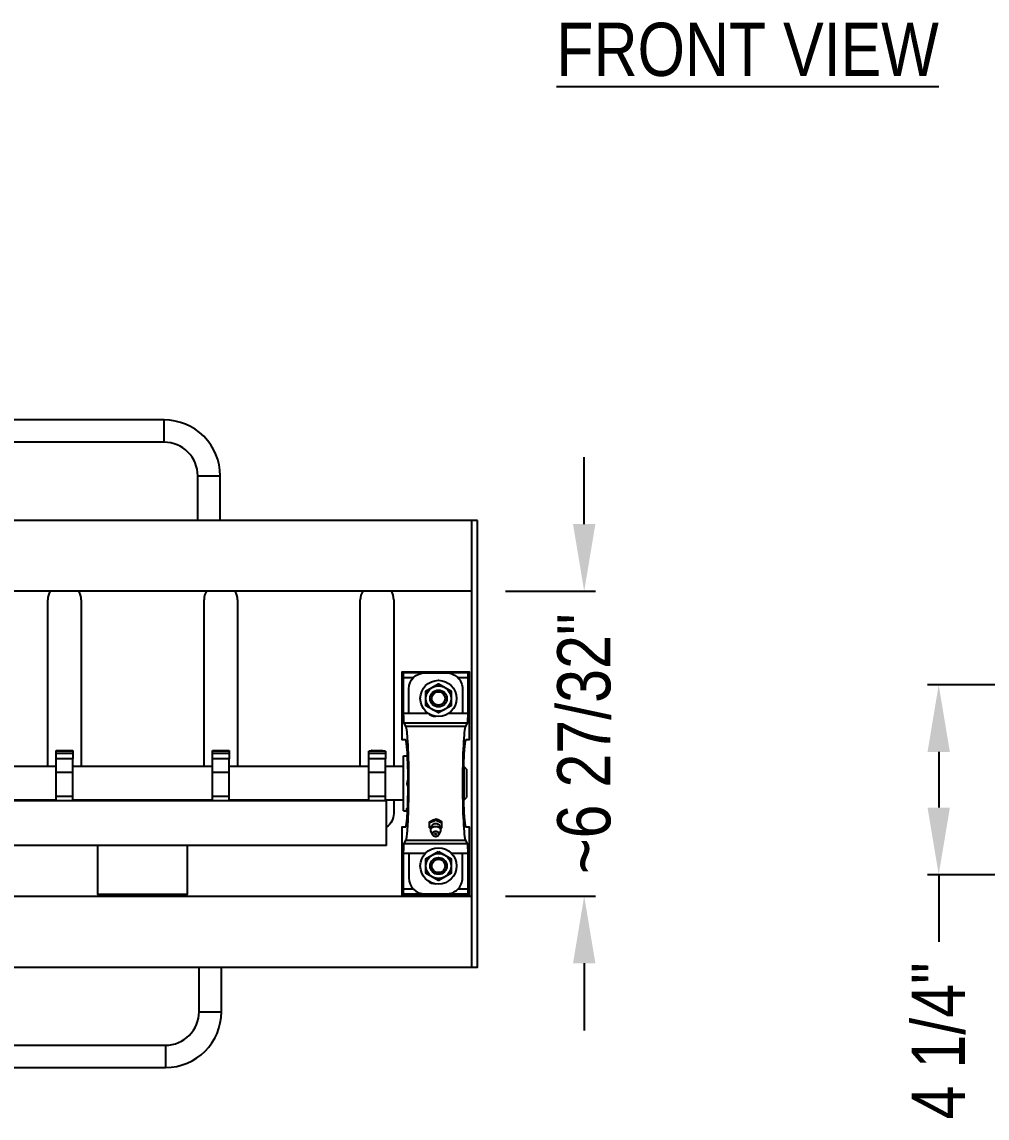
# Model space of a CAD drawing. Extents: x 0 to 216, y 0 to 280.
# Drawn here: x 73.47 to 116.66, y 77.31 to 126.35 of the extents above; entities that cross this region are included whole.
import ezdxf

# ---------------------------------------------------------------- set-up
doc = ezdxf.new("R2010")
doc.units = 0
doc.header["$MEASUREMENT"] = 0
for name, color, linetype in [('CADdetails-1-FINE', 1, 'CONTINUOUS'), ('CADdetails-11-VERYFINE', 11, 'CONTINUOUS'), ('CADdetails-2-FINELIGHT', 2, 'CONTINUOUS'), ('CADdetails-7-VERYFINE', 7, 'CONTINUOUS'), ('CADdetails-9-EXTRAFINE', 9, 'CONTINUOUS')]:
    doc.layers.add(name, color=color, linetype=linetype)
doc.styles.add('CADdetails-DIMENSIONS', font='ARIALN.TTF', dxfattribs={"height": 2.38})
doc.styles.add('CADdetails-NOTES', font='ARIALN.TTF', dxfattribs={"height": 2.38})
doc.dimstyles.new('CADdetails-DIM', dxfattribs={"dimtxt": 2.38, "dimasz": 3, "dimexe": 0.5, "dimexo": 1.5, "dimgap": 1, "dimtad": 0, "dimzin": 0, "dimdsep": 46, "dimtxsty": 'CADdetails-NOTES', "dimcen": 1, "dimclrd": 256, "dimclre": 256, "dimadec": 0, "dimazin": 0, "dimtfac": 1, "dimtofl": 0, "dimtmove": 0, "dimatfit": 3, "dimfxl": 0, "dimtolj": 1, "dimtzin": 0, "dimarcsym": 0})

# ---------------------------------------------------------------- blocks, each defined once
blk = doc.blocks.new('*D17')
at = {"layer": 'CADdetails-7-VERYFINE', "lineweight": -2}
for p, q in [((98.632, 103.883), (98.632, 106.883)), ((95.11, 100.883), (99.132, 100.883)), ((95.11, 87.231), (99.132, 87.231)), ((98.632, 84.231), (98.632, 81.231))]:
    blk.add_line(p, q, dxfattribs=at)
at = {"layer": 'CADdetails-7-VERYFINE'}
for points in [[(98.132, 103.883), (99.132, 103.883), (98.632, 100.883)], [(98.132, 84.231), (99.132, 84.231), (98.632, 87.231)]]:
    blk.add_solid(points, dxfattribs=at)
at = {"layer": 'CADdetails-7-VERYFINE', "color": 0, "insert": (98.632, 94.057), "char_height": 2.38, "attachment_point": 5, "rotation": 90, "style": 'CADdetails-NOTES'}
blk.add_mtext('\\A1;~6 27/32"', dxfattribs=at)
blk = doc.blocks.new('*D18')
at = {"layer": 'CADdetails-7-VERYFINE', "lineweight": -2}
for p, q in [((119.846, 96.689), (113.995, 96.689)), ((114.495, 93.689), (114.495, 91.197)), ((120.096, 88.197), (113.995, 88.197)), ((114.495, 88.197), (114.495, 85.197))]:
    blk.add_line(p, q, dxfattribs=at)
at = {"layer": 'CADdetails-7-VERYFINE'}
for points in [[(113.995, 93.689), (114.995, 93.689), (114.495, 96.689)], [(113.995, 91.197), (114.995, 91.197), (114.495, 88.197)]]:
    blk.add_solid(points, dxfattribs=at)
at = {"layer": 'CADdetails-7-VERYFINE', "color": 0, "insert": (114.495, 80.76), "char_height": 2.38, "attachment_point": 5, "rotation": 90, "style": 'CADdetails-NOTES'}
blk.add_mtext('\\A1;4 1/4"', dxfattribs=at)

msp = doc.modelspace()

# ---------------------------------------------------------------- linework, layer by layer
at = {"layer": 'CADdetails-1-FINE'}
msp.add_lwpolyline([(93.859, 104.048), (21.923, 104.048), (21.923, 84.066), (93.859, 84.066)], close=True, dxfattribs=at)
for points in [[(93.61, 84.066), (93.61, 104.048)], [(93.849, 104.048), (93.849, 84.066)]]:
    msp.add_lwpolyline(points, dxfattribs=at)
at = {"layer": 'CADdetails-11-VERYFINE'}
for points in [[(82.34, 104.048), (82.34, 106.046, 0.414215), (79.842, 108.544), (35.881, 108.544, 0.414213), (33.383, 106.046), (33.383, 104.048)], [(81.341, 104.048), (81.341, 106.046, 0.414214), (79.842, 107.545), (35.881, 107.545, 0.414213), (34.382, 106.046), (34.382, 104.048)], [(33.443, 84.066), (33.443, 82.067, 0.414213), (35.941, 79.57), (79.902, 79.57, 0.414213), (82.399, 82.067), (82.399, 84.066)], [(34.442, 84.066), (34.442, 82.067, 0.414214), (35.941, 80.569), (79.902, 80.569, 0.414214), (81.4, 82.067), (81.4, 84.066)]]:
    msp.add_lwpolyline(points, format="xyb", dxfattribs=at)
for points in [[(79.842, 107.545), (79.842, 108.544)], [(81.341, 106.046), (82.34, 106.046)], [(93.61, 100.883), (22.173, 100.883)], [(89.788, 89.499), (89.788, 91.497)], [(89.788, 89.499), (26.005, 89.499)], [(22.173, 87.231), (93.61, 87.231)], [(81.4, 82.067), (82.399, 82.067)], [(79.902, 80.569), (79.902, 79.57)]]:
    msp.add_lwpolyline(points, dxfattribs=at)
at = {"layer": 'CADdetails-9-EXTRAFINE'}
for points in [[(74.626, 93.032), (74.627, 100.495)], [(76.125, 100.495), (76.125, 93.032)], [(81.62, 93.032), (81.621, 100.494)], [(83.119, 100.494), (83.119, 93.032)], [(88.614, 93.032), (88.614, 100.494)], [(90.113, 100.494), (90.113, 93.032)], [(91.508, 97.231), (90.536, 97.231)], [(93.438, 97.231), (92.467, 97.231)], [(90.548, 97.019), (90.998, 97.019)], [(92.976, 97.019), (93.426, 97.019)], [(90.788, 95.408), (90.553, 95.408)], [(93.421, 95.408), (93.186, 95.408)], [(90.576, 94.987), (93.398, 94.987)], [(93.317, 94.826), (90.657, 94.826)], [(75.751, 93.748), (75.751, 93.382), (75.001, 93.382), (75.001, 93.748)], [(75.001, 93.748), (75.751, 93.748)], [(75.001, 93.745), (75.751, 93.745)], [(75.751, 93.719), (75.001, 93.719)], [(82.744, 93.748), (82.744, 93.382), (81.995, 93.382), (81.995, 93.748)], [(81.995, 93.748), (82.744, 93.748)], [(81.995, 93.745), (82.744, 93.745)], [(82.744, 93.719), (81.995, 93.719)], [(89.738, 93.719), (88.989, 93.719)], [(88.989, 93.632), (88.989, 93.719)], [(89.115, 93.76), (89.115, 93.76), (89.115, 93.76), (89.115, 93.76), (89.115, 93.76), (89.115, 93.76), (89.114, 93.76), (89.114, 93.76), (89.114, 93.759), (89.114, 93.759), (89.114, 93.759), (89.114, 93.759), (89.073, 93.719)], [(89.084, 93.719), (89.123, 93.757), (89.604, 93.757), (89.642, 93.719)], [(89.116, 93.76), (89.61, 93.76)], [(89.123, 93.757), (89.123, 93.757), (89.122, 93.758), (89.121, 93.758), (89.121, 93.759), (89.12, 93.759), (89.12, 93.759), (89.119, 93.759), (89.119, 93.76), (89.118, 93.76), (89.117, 93.76), (89.116, 93.76)], [(89.654, 93.719), (89.613, 93.759), (89.613, 93.759), (89.613, 93.759), (89.613, 93.759), (89.613, 93.76), (89.612, 93.76), (89.612, 93.76), (89.612, 93.76), (89.611, 93.76), (89.611, 93.76), (89.611, 93.76), (89.61, 93.76), (89.61, 93.76), (89.61, 93.76), (89.61, 93.76), (89.609, 93.76), (89.609, 93.76), (89.609, 93.76), (89.608, 93.76), (89.608, 93.76), (89.607, 93.759), (89.607, 93.759), (89.607, 93.759), (89.607, 93.759), (89.606, 93.759), (89.606, 93.759), (89.606, 93.758), (89.606, 93.758), (89.605, 93.758), (89.605, 93.758), (89.605, 93.758), (89.604, 93.757), (89.604, 93.757), (89.604, 93.757)], [(89.738, 93.719), (89.738, 93.632)], [(75.001, 93.632), (75.751, 93.632)], [(75.001, 91.497), (75.001, 93.382)], [(75.751, 91.497), (75.751, 93.382)], [(81.995, 93.632), (82.744, 93.632)], [(81.995, 91.497), (81.995, 93.382)], [(82.744, 91.497), (82.744, 93.382)], [(88.989, 91.497), (88.989, 93.382)], [(89.738, 91.497), (89.738, 93.382)], [(90.547, 93.51), (90.727, 93.51)], [(90.547, 91.055), (90.547, 93.51)], [(75.001, 93.032), (72.253, 93.032)], [(75.751, 92.772), (75.001, 92.772)], [(81.995, 93.032), (75.751, 93.032)], [(82.744, 92.772), (81.995, 92.772)], [(88.989, 93.032), (82.744, 93.032)], [(89.738, 92.772), (88.989, 92.772)], [(90.547, 93.032), (89.738, 93.032)], [(93.24, 93.032), (93.231, 93.032)], [(93.36, 92.912), (93.24, 93.032), (93.24, 91.533), (93.36, 91.653)], [(93.36, 92.912), (93.36, 91.653)], [(75.001, 91.533), (72.253, 91.533)], [(89.788, 91.497), (72.253, 91.497)], [(74.626, 91.497), (74.626, 91.533)], [(75.001, 91.704), (75.751, 91.704)], [(81.995, 91.533), (75.751, 91.533)], [(76.125, 91.533), (76.125, 91.497)], [(81.62, 91.497), (81.62, 91.533)], [(81.995, 91.704), (82.744, 91.704)], [(88.989, 91.533), (82.744, 91.533)], [(83.119, 91.533), (83.119, 91.497)], [(88.614, 91.497), (88.614, 91.533)], [(88.989, 91.704), (89.738, 91.704)], [(90.547, 91.533), (89.738, 91.533)], [(93.24, 91.533), (93.231, 91.533)], [(90.547, 91.055), (90.727, 91.055)], [(90.727, 91.065), (90.708, 91.081), (90.706, 91.084), (90.703, 91.087), (90.701, 91.089), (90.699, 91.092), (90.696, 91.095), (90.695, 91.097), (90.695, 91.098), (90.693, 91.101), (90.692, 91.105), (90.692, 91.106), (90.691, 91.109), (90.691, 91.113), (90.691, 91.129), (90.691, 91.132), (90.692, 91.135), (90.693, 91.139), (90.694, 91.142), (90.696, 91.146), (90.698, 91.15), (90.701, 91.154), (90.702, 91.155), (90.705, 91.159), (90.707, 91.162), (90.712, 91.167), (90.715, 91.169), (90.716, 91.17), (90.721, 91.175), (90.726, 91.179), (90.732, 91.183)], [(90.731, 91.159), (90.73, 91.158), (90.724, 91.155), (90.719, 91.152), (90.714, 91.148), (90.712, 91.147), (90.708, 91.144), (90.705, 91.14), (90.701, 91.137), (90.7, 91.135), (90.697, 91.131), (90.695, 91.128), (90.694, 91.125), (90.693, 91.122), (90.692, 91.119), (90.691, 91.116), (90.691, 91.113)], [(91.779, 90.261), (91.772, 90.265), (91.765, 90.269), (91.758, 90.273), (91.752, 90.277), (91.745, 90.281), (91.738, 90.285), (91.732, 90.289), (91.728, 90.291), (91.722, 90.295), (91.715, 90.299), (91.712, 90.301), (91.712, 90.566), (91.725, 90.574), (91.738, 90.582), (91.752, 90.59), (91.765, 90.598), (91.779, 90.606), (91.78, 90.606), (91.794, 90.613), (91.808, 90.62), (91.822, 90.627), (91.835, 90.633), (91.849, 90.639), (91.863, 90.644), (91.876, 90.649), (91.89, 90.654), (91.903, 90.658), (91.917, 90.662), (91.919, 90.663), (91.933, 90.667), (91.947, 90.67), (91.961, 90.673), (91.975, 90.676), (91.987, 90.678)], [(92.195, 90.261), (92.199, 90.263), (92.206, 90.267), (92.212, 90.271), (92.216, 90.273), (92.223, 90.277), (92.229, 90.281), (92.236, 90.285), (92.243, 90.289), (92.249, 90.293), (92.256, 90.297), (92.262, 90.301), (92.262, 90.566), (92.262, 90.566), (92.248, 90.575), (92.235, 90.583), (92.222, 90.591), (92.208, 90.599), (92.194, 90.606), (92.181, 90.613), (92.168, 90.62), (92.153, 90.627), (92.139, 90.633), (92.125, 90.639), (92.123, 90.64), (92.11, 90.645), (92.096, 90.65), (92.083, 90.655), (92.069, 90.659), (92.055, 90.663), (92.043, 90.666), (92.029, 90.67), (92.015, 90.673), (92.001, 90.675), (91.987, 90.678), (91.987, 90.639), (91.984, 90.637), (91.967, 90.626), (91.95, 90.616), (91.934, 90.607), (91.919, 90.598), (91.907, 90.592), (91.892, 90.584), (91.878, 90.577), (91.863, 90.571), (91.849, 90.565), (91.835, 90.559), (91.821, 90.554), (91.807, 90.549), (91.792, 90.545), (91.78, 90.541), (91.765, 90.537), (91.75, 90.534), (91.734, 90.53), (91.718, 90.527), (91.712, 90.526)], [(91.77, 90.228), (91.772, 90.234), (91.774, 90.24), (91.777, 90.246), (91.78, 90.253), (91.78, 90.254), (91.784, 90.26), (91.787, 90.266), (91.792, 90.272), (91.796, 90.278), (91.797, 90.278), (91.802, 90.284), (91.807, 90.29), (91.813, 90.295), (91.819, 90.301), (91.819, 90.301), (91.825, 90.306), (91.832, 90.311), (91.839, 90.316), (91.846, 90.32), (91.854, 90.324), (91.862, 90.328), (91.87, 90.332), (91.879, 90.336), (91.888, 90.339), (91.898, 90.343), (91.907, 90.345), (91.912, 90.347), (91.922, 90.349), (91.932, 90.351), (91.942, 90.353), (91.953, 90.354), (91.963, 90.355), (91.974, 90.356), (91.985, 90.356), (91.987, 90.356), (91.989, 90.356), (92, 90.356), (92.011, 90.355), (92.021, 90.354), (92.032, 90.353), (92.042, 90.351), (92.052, 90.349), (92.062, 90.347), (92.067, 90.345), (92.077, 90.343), (92.086, 90.339), (92.095, 90.336), (92.104, 90.332), (92.112, 90.328), (92.121, 90.324), (92.128, 90.32), (92.135, 90.316), (92.142, 90.311), (92.149, 90.306), (92.156, 90.301), (92.156, 90.301), (92.162, 90.295), (92.167, 90.29), (92.173, 90.284), (92.178, 90.278), (92.178, 90.278), (92.183, 90.272), (92.187, 90.266), (92.191, 90.26), (92.194, 90.254), (92.195, 90.253), (92.197, 90.246), (92.2, 90.24), (92.202, 90.234), (92.204, 90.228)], [(92.262, 90.526), (92.256, 90.527), (92.24, 90.53), (92.224, 90.534), (92.209, 90.537), (92.194, 90.541), (92.182, 90.545), (92.168, 90.549), (92.153, 90.554), (92.139, 90.559), (92.125, 90.565), (92.111, 90.571), (92.097, 90.577), (92.082, 90.584), (92.067, 90.592), (92.055, 90.598), (92.04, 90.607), (92.024, 90.616), (92.007, 90.626), (91.99, 90.637), (91.987, 90.639)], [(91.981, 89.998), (91.978, 89.999), (91.974, 90), (91.971, 90.001), (91.968, 90.002), (91.965, 90.004), (91.963, 90.006), (91.963, 90.006), (91.96, 90.008), (91.959, 90.01), (91.958, 90.012), (91.957, 90.013), (91.956, 90.015), (91.956, 90.018), (91.956, 90.02), (91.956, 90.022), (91.956, 90.025), (91.957, 90.027), (91.958, 90.028), (91.96, 90.031), (91.961, 90.033), (91.964, 90.035), (91.965, 90.036), (91.968, 90.037), (91.971, 90.039), (91.974, 90.04), (91.975, 90.041), (91.979, 90.041), (91.983, 90.042), (91.987, 90.042), (91.987, 90.042), (91.988, 90.042), (91.992, 90.042), (91.995, 90.041), (91.999, 90.041), (92, 90.04), (92.003, 90.039), (92.007, 90.037), (92.009, 90.036), (92.011, 90.035), (92.013, 90.033), (92.015, 90.031), (92.016, 90.028), (92.017, 90.027), (92.018, 90.025), (92.018, 90.022), (92.019, 90.02), (92.018, 90.018), (92.018, 90.015), (92.017, 90.013), (92.017, 90.012), (92.015, 90.01), (92.014, 90.008), (92.012, 90.006), (92.011, 90.006), (92.009, 90.004), (92.006, 90.002), (92.003, 90.001), (92, 90), (91.997, 89.999), (91.993, 89.998)], [(91.987, 89.998), (91.981, 89.998)], [(91.993, 89.998), (91.987, 89.998)], [(80.871, 89.499), (80.871, 87.313), (76.875, 87.313), (76.875, 89.499)], [(93.398, 89.578), (93.399, 89.577), (93.399, 89.576), (93.4, 89.574), (93.4, 89.573), (93.401, 89.57), (93.402, 89.566), (93.404, 89.558), (93.405, 89.554), (93.406, 89.544), (93.407, 89.539), (93.408, 89.524), (93.409, 89.52), (93.41, 89.501), (93.411, 89.499), (93.412, 89.475), (93.412, 89.474), (93.414, 89.446), (93.416, 89.413), (93.417, 89.383), (93.418, 89.342), (93.419, 89.312), (93.42, 89.278), (93.42, 89.236), (93.421, 89.199), (93.421, 89.157), (93.426, 87.546), (93.426, 87.526), (93.427, 87.505), (93.427, 87.488), (93.427, 87.466), (93.428, 87.452), (93.428, 87.431), (93.429, 87.421), (93.43, 87.4), (93.431, 87.39), (93.432, 87.373), (93.433, 87.363), (93.434, 87.353), (93.435, 87.346), (93.435, 87.345), (93.436, 87.34), (93.436, 87.339), (93.437, 87.336), (93.438, 87.335), (93.438, 87.334), (93.486, 87.287), (90.488, 87.287), (90.536, 87.334), (90.536, 87.335), (90.537, 87.336), (90.538, 87.339), (90.538, 87.34), (90.539, 87.345), (90.539, 87.346), (90.54, 87.353), (90.541, 87.363), (90.542, 87.373), (90.544, 87.39), (90.544, 87.4), (90.545, 87.41), (90.546, 87.431), (90.546, 87.445), (90.547, 87.466), (90.547, 87.484), (90.548, 87.505), (90.548, 87.524), (90.548, 87.546), (90.553, 89.157), (90.554, 89.194), (90.554, 89.236), (90.554, 89.27), (90.555, 89.312), (90.556, 89.342), (90.557, 89.383), (90.559, 89.413), (90.56, 89.446), (90.562, 89.474), (90.562, 89.475), (90.564, 89.499), (90.564, 89.501), (90.566, 89.52), (90.566, 89.524), (90.568, 89.539), (90.568, 89.544), (90.57, 89.554), (90.57, 89.558), (90.572, 89.566), (90.573, 89.57), (90.574, 89.573), (90.574, 89.574), (90.575, 89.576), (90.576, 89.577), (90.576, 89.578)], [(90.657, 89.739), (93.317, 89.739)], [(90.788, 89.157), (91.532, 89.157)], [(92.69, 89.157), (93.186, 89.157)], [(90.536, 87.334), (91.508, 87.334)], [(90.998, 87.546), (90.548, 87.546)], [(92.467, 87.334), (93.438, 87.334)], [(93.426, 87.546), (92.976, 87.546)]]:
    msp.add_lwpolyline(points, dxfattribs=at)
for points in [[(90.488, 87.287), (90.488, 90.341), (90.64, 90.341), (90.642, 90.341), (90.643, 90.342), (90.645, 90.343), (90.646, 90.344), (90.649, 90.347), (90.65, 90.348), (90.652, 90.352), (90.653, 90.353), (90.655, 90.359), (90.656, 90.36), (90.659, 90.368), (90.659, 90.369), (90.662, 90.379), (90.665, 90.39), (90.669, 90.406), (90.671, 90.418), (90.675, 90.439), (90.677, 90.451), (90.682, 90.479), (90.683, 90.491), (90.688, 90.525), (90.689, 90.536), (90.694, 90.577), (90.695, 90.586), (90.699, 90.634), (90.7, 90.642), (90.705, 90.698), (90.71, 90.76), (90.71, 90.769), (90.715, 90.841), (90.715, 90.841), (90.72, 90.916), (90.721, 90.93), (90.725, 91.005), (90.728, 91.08, 0.001875), (90.729, 91.092), (90.73, 91.122), (90.735, 91.241), (90.739, 91.36), (90.741, 91.415), (90.744, 91.534), (90.746, 91.653), (90.747, 91.687), (90.749, 91.806), (90.751, 91.925), (90.752, 92.044), (90.752, 92.163), (90.752, 92.282), (90.752, 92.283), (90.752, 92.283), (90.752, 92.284), (90.752, 92.284), (90.752, 92.285), (90.752, 92.285), (90.752, 92.285), (90.752, 92.286), (90.752, 92.286), (90.752, 92.287), (90.752, 92.47), (90.75, 92.665), (90.748, 92.834), (90.744, 93.029), (90.739, 93.189), (90.733, 93.364), (90.727, 93.516), (90.727, 93.521), (90.719, 93.657), (90.719, 93.668), (90.711, 93.785), (90.71, 93.802), (90.702, 93.898), (90.7, 93.92), (90.693, 93.995), (90.688, 94.038), (90.683, 94.076), (90.678, 94.111), (90.673, 94.14), (90.667, 94.166), (90.667, 94.166), (90.662, 94.186), (90.661, 94.188), (90.657, 94.203), (90.655, 94.206), (90.651, 94.214), (90.648, 94.218), (90.646, 94.221), (90.643, 94.223), (90.64, 94.224), (90.488, 94.224), (90.488, 97.278)], [(93.486, 97.278), (93.438, 97.231), (93.438, 97.23), (93.437, 97.228), (93.436, 97.225), (93.436, 97.224), (93.435, 97.22), (93.435, 97.219), (93.434, 97.211), (93.433, 97.202), (93.432, 97.191), (93.431, 97.175), (93.43, 97.165), (93.429, 97.155), (93.428, 97.134), (93.428, 97.119), (93.427, 97.098), (93.427, 97.081), (93.427, 97.059), (93.426, 97.04), (93.426, 97.019), (93.421, 95.408), (93.421, 95.372), (93.42, 95.33), (93.42, 95.298), (93.419, 95.255), (93.418, 95.228), (93.417, 95.186), (93.415, 95.159), (93.414, 95.125), (93.412, 95.098), (93.41, 95.073), (93.41, 95.071), (93.408, 95.051), (93.408, 95.048), (93.407, 95.032), (93.406, 95.028), (93.404, 95.016), (93.404, 95.011), (93.402, 95.003), (93.401, 94.999), (93.4, 94.993), (93.4, 94.993), (93.399, 94.99), (93.398, 94.987), (93.317, 94.826), (93.31, 94.81), (93.304, 94.788), (93.297, 94.762), (93.291, 94.73), (93.279, 94.66), (93.278, 94.652), (93.266, 94.555), (93.254, 94.438), (93.243, 94.304), (93.233, 94.153), (93.224, 93.986), (93.215, 93.806), (93.208, 93.612), (93.198, 93.274), (93.196, 93.194), (93.189, 92.807), (93.189, 92.746), (93.186, 92.33), (93.186, 92.282), (93.186, 92.235), (93.189, 91.819), (93.189, 91.757), (93.196, 91.37), (93.198, 91.29), (93.208, 90.952), (93.215, 90.759), (93.224, 90.578), (93.233, 90.412), (93.243, 90.261), (93.254, 90.126), (93.266, 90.01), (93.278, 89.912), (93.279, 89.904), (93.291, 89.834), (93.297, 89.803), (93.304, 89.776), (93.31, 89.755), (93.317, 89.739), (93.398, 89.578), (90.576, 89.578), (90.657, 89.739), (90.661, 89.749), (90.666, 89.76), (90.666, 89.761), (90.671, 89.778), (90.674, 89.792), (90.68, 89.817), (90.683, 89.831), (90.689, 89.865), (90.691, 89.879), (90.698, 89.923), (90.699, 89.935), (90.706, 89.99), (90.707, 90), (90.714, 90.067), (90.721, 90.142), (90.722, 90.153), (90.73, 90.244), (90.736, 90.336), (90.744, 90.45), (90.749, 90.546), (90.754, 90.65), (90.76, 90.781), (90.765, 90.906), (90.769, 91.036, 0.007901), (90.788, 92.282), (90.788, 92.283), (90.788, 92.283), (90.788, 92.284), (90.788, 92.284), (90.788, 92.285), (90.788, 92.285), (90.788, 92.286), (90.788, 92.286), (90.788, 92.286), (90.788, 92.287), (90.788, 92.495), (90.786, 92.75), (90.783, 92.943), (90.778, 93.197), (90.774, 93.376), (90.767, 93.615), (90.759, 93.808), (90.751, 93.988), (90.741, 94.154), (90.741, 94.159), (90.731, 94.305), (90.73, 94.318), (90.72, 94.439), (90.718, 94.46), (90.708, 94.555), (90.705, 94.58), (90.696, 94.653), (90.692, 94.681), (90.683, 94.731), (90.677, 94.762), (90.67, 94.788), (90.67, 94.789), (90.664, 94.81), (90.663, 94.812), (90.657, 94.826), (90.576, 94.987), (90.575, 94.99), (90.574, 94.993), (90.574, 94.993), (90.573, 94.999), (90.572, 95.003), (90.571, 95.011), (90.57, 95.016), (90.568, 95.028), (90.568, 95.032), (90.566, 95.048), (90.566, 95.051), (90.564, 95.071), (90.564, 95.073), (90.562, 95.098), (90.561, 95.125), (90.559, 95.159), (90.558, 95.186), (90.556, 95.228), (90.556, 95.255), (90.555, 95.288), (90.554, 95.33), (90.554, 95.365), (90.553, 95.408), (90.548, 97.019), (90.548, 97.038), (90.548, 97.059), (90.547, 97.077), (90.547, 97.098), (90.547, 97.112), (90.546, 97.134), (90.545, 97.144), (90.544, 97.165), (90.544, 97.175), (90.542, 97.191), (90.541, 97.202), (90.54, 97.211), (90.539, 97.219), (90.539, 97.22), (90.538, 97.224), (90.538, 97.225), (90.537, 97.228), (90.536, 97.23), (90.536, 97.231), (90.488, 97.278), (93.486, 97.278), (93.486, 94.224), (93.334, 94.224), (93.332, 94.223), (93.33, 94.222), (93.328, 94.22), (93.326, 94.218), (93.323, 94.214), (93.322, 94.212), (93.318, 94.204), (93.318, 94.203), (93.314, 94.192), (93.314, 94.191), (93.31, 94.177), (93.306, 94.16), (93.302, 94.141), (93.297, 94.112), (93.294, 94.094), (93.288, 94.055), (93.286, 94.039), (93.281, 93.988), (93.279, 93.973), (93.273, 93.911), (93.272, 93.899), (93.266, 93.823), (93.26, 93.739), (93.259, 93.724), (93.253, 93.623), (93.248, 93.518), (93.243, 93.406), (93.238, 93.286), (93.238, 93.273), (93.234, 93.152), (93.231, 93.032, -0.001935), (93.23, 93.025, 0.005904), (93.222, 92.282, 0.005921), (93.23, 91.54, 0.000337), (93.231, 91.533), (93.231, 91.519), (93.234, 91.399), (93.238, 91.279), (93.242, 91.166), (93.248, 91.046), (93.253, 90.941), (93.259, 90.841), (93.26, 90.825), (93.266, 90.741), (93.272, 90.666), (93.273, 90.654), (93.279, 90.591), (93.281, 90.577), (93.286, 90.526), (93.288, 90.51), (93.294, 90.47), (93.297, 90.453), (93.302, 90.424), (93.306, 90.405), (93.31, 90.388), (93.314, 90.374), (93.314, 90.373), (93.318, 90.362), (93.318, 90.36), (93.322, 90.353), (93.323, 90.351), (93.326, 90.346), (93.328, 90.344), (93.33, 90.342), (93.332, 90.342), (93.334, 90.341), (93.486, 90.341), (93.486, 87.287)], [(91.653, 95.408), (90.788, 95.408), (90.788, 96.511, -0.414209), (91.508, 97.231), (92.467, 97.231, -0.414214), (93.186, 96.511), (93.186, 95.408), (92.565, 95.408)], [(90.113, 91.533), (90.113, 90.933, -0.242568), (89.789, 90.327)], [(91.841, 89.991), (91.775, 90.158), (91.774, 90.161), (91.772, 90.168), (91.77, 90.174), (91.769, 90.18), (91.768, 90.187), (91.767, 90.193), (91.767, 90.199), (91.767, 90.206), (91.767, 90.212), (91.768, 90.218), (91.769, 90.221), (91.77, 90.228), (91.809, 90.38, -0.33533), (91.987, 90.486, -0.327121), (92.165, 90.38), (92.204, 90.228), (92.205, 90.221), (92.206, 90.218), (92.207, 90.212), (92.207, 90.206), (92.207, 90.199), (92.207, 90.193), (92.207, 90.187), (92.206, 90.18), (92.204, 90.174), (92.203, 90.168), (92.2, 90.161), (92.199, 90.158), (92.134, 89.991), (92.135, 89.995), (92.136, 90), (92.138, 90.005), (92.138, 90.01), (92.139, 90.016), (92.139, 90.021), (92.139, 90.026), (92.138, 90.031), (92.137, 90.037), (92.136, 90.04), (92.135, 90.045), (92.133, 90.05), (92.131, 90.056), (92.128, 90.061), (92.126, 90.064), (92.123, 90.069), (92.119, 90.073), (92.115, 90.078), (92.11, 90.083), (92.108, 90.085), (92.103, 90.089), (92.098, 90.094), (92.097, 90.094), (92.091, 90.098), (92.085, 90.102), (92.084, 90.103), (92.077, 90.106), (92.07, 90.11), (92.063, 90.113), (92.056, 90.116), (92.055, 90.116), (92.047, 90.119), (92.039, 90.121), (92.03, 90.123), (92.022, 90.125), (92.013, 90.126), (92.005, 90.127), (91.996, 90.127), (91.987, 90.127), (91.979, 90.127), (91.97, 90.127), (91.961, 90.126), (91.952, 90.125), (91.944, 90.123), (91.936, 90.121), (91.927, 90.119), (91.92, 90.116), (91.919, 90.116), (91.911, 90.113), (91.904, 90.11), (91.897, 90.106), (91.89, 90.103), (91.89, 90.102), (91.883, 90.098), (91.877, 90.094), (91.877, 90.094), (91.871, 90.089), (91.866, 90.085), (91.864, 90.083), (91.859, 90.078), (91.855, 90.073), (91.852, 90.069), (91.848, 90.064), (91.847, 90.061), (91.844, 90.056), (91.841, 90.05), (91.839, 90.045), (91.838, 90.04), (91.837, 90.037), (91.836, 90.031), (91.835, 90.026), (91.835, 90.021), (91.835, 90.016), (91.836, 90.01), (91.837, 90.005), (91.838, 90), (91.839, 89.995), (91.841, 89.991), (91.843, 89.986), (91.845, 89.981), (91.848, 89.976), (91.852, 89.971), (91.856, 89.966), (91.86, 89.961), (91.861, 89.96), (91.866, 89.955), (91.871, 89.951), (91.876, 89.946), (91.877, 89.946), (91.883, 89.942), (91.889, 89.938), (91.895, 89.934), (91.902, 89.931), (91.909, 89.928), (91.917, 89.925), (91.924, 89.922), (91.932, 89.92), (91.939, 89.918), (91.947, 89.916), (91.956, 89.915), (91.964, 89.914), (91.973, 89.913), (91.982, 89.913), (91.987, 89.912), (91.992, 89.913), (92.001, 89.913), (92.01, 89.914), (92.019, 89.915), (92.027, 89.916), (92.036, 89.918), (92.042, 89.92), (92.05, 89.922), (92.058, 89.925), (92.065, 89.928), (92.072, 89.931), (92.079, 89.934), (92.085, 89.938), (92.092, 89.942), (92.097, 89.946), (92.098, 89.946), (92.103, 89.951), (92.108, 89.955), (92.113, 89.96), (92.115, 89.961), (92.119, 89.966), (92.122, 89.971), (92.126, 89.976), (92.129, 89.981), (92.131, 89.986), (92.134, 89.991)], [(90.553, 89.157), (90.788, 89.157), (90.788, 88.053, 0.41421), (91.508, 87.334), (92.467, 87.334, 0.414214), (93.186, 88.053), (93.186, 89.157), (93.421, 89.157)]]:
    msp.add_lwpolyline(points, format="xyb", dxfattribs=at)
for points in [[(91.549, 95.756), (91.549, 96.405), (92.111, 96.73), (92.673, 96.405), (92.673, 95.756), (92.111, 95.432)], [(89.738, 93.382), (88.989, 93.382), (88.989, 93.632), (89.738, 93.632)], [(92.111, 89.237), (92.673, 88.912), (92.673, 88.263), (92.111, 87.939), (91.549, 88.263), (91.549, 88.912)]]:
    msp.add_lwpolyline(points, close=True, dxfattribs=at)
for centre, radius in [((92.111, 96.081), 0.812), ((92.111, 96.081), 0.562), ((92.111, 96.081), 0.375), ((92.111, 96.081), 0.3), ((92.111, 88.588), 0.812), ((92.111, 88.588), 0.562), ((92.111, 88.588), 0.375), ((92.111, 88.588), 0.3)]:
    msp.add_circle(centre, radius, dxfattribs=at)
for centre, radius, start, end in [((75.376, 100.495), 0.749, 148.6529, 179.9967), ((75.376, 100.495), 0.749, 359.9965, 31.3477), ((82.37, 100.494), 0.749, 148.6294, 179.9993), ((82.37, 100.494), 0.749, 359.9986, 31.3711), ((89.364, 100.494), 0.749, 148.6005, 179.9998), ((89.364, 100.494), 0.749, 359.9998, 31.3956), ((91.987, 95.779), 0.5, 226.4935, 268.9357), ((89.116, 93.756), 0.00402, 89.5664, 104.9586), ((90.941, 92.282), 0.25, 139.2633, 220.7309), ((90.941, 92.282), 0.196, 164.7608, 195.2578), ((91.987, 88.286), 0.5, 226.561, 268.8694)]:
    msp.add_arc(centre, radius, start, end, dxfattribs=at)

# ---------------------------------------------------------------- texts
at = {"layer": 'CADdetails-2-FINELIGHT', "insert": (87.834, 126.316), "char_height": 2.38, "attachment_point": 1, "style": 'CADdetails-DIMENSIONS'}
msp.add_mtext_dynamic_manual_height_columns('{\\W6.3008;\\L  \\W1;FRONT VIEW}', width=35.96932, gutter_width=11.9, heights=[0], dxfattribs=at)

# ---------------------------------------------------------------- dimensions: what is measured, and where the dimension line sits
at = {"layer": 'CADdetails-7-VERYFINE'}
for base, p1, p2, text, picture, middle in [((98.632, 87.231), (93.61, 100.883), (93.61, 87.231), '~6 27/32"', '*D17', (98.632, 94.057)), ((114.495, 88.197), (121.346, 96.689), (121.596, 88.197), '4 1/4"', '*D18', (114.495, 80.76))]:
    dim = msp.add_linear_dim(base=base, p1=p1, p2=p2, angle=90, text=text, dimstyle='CADdetails-DIM', dxfattribs=at)
    dim.commit()
    dim.dimension.update_dxf_attribs({"geometry": picture, "text_midpoint": middle})

doc.saveas('drawing.dxf')
